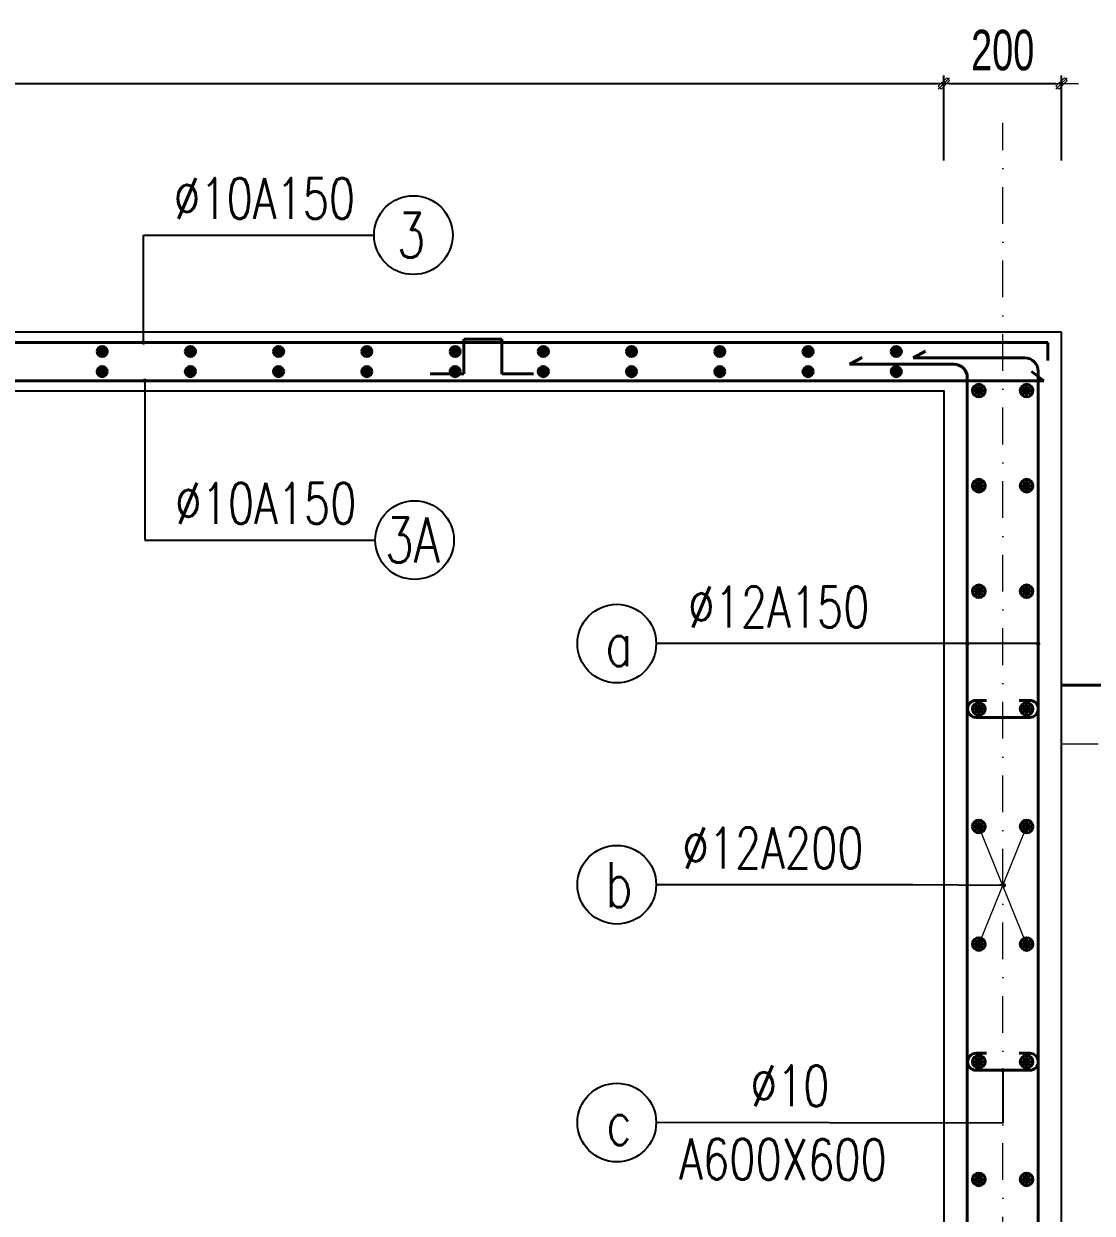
# Model space of a CAD drawing. Extents: x -192823 to 24985, y 78808 to 102574.
# Drawn here: x -50644 to -47011, y 90226 to 94271 of the extents above; entities that cross this region are included whole.
import ezdxf
from ezdxf.enums import TextEntityAlignment as Align

# ---------------------------------------------------------------- set-up
doc = ezdxf.new("R2010")
doc.units = 0
doc.header["$LTSCALE"] = 5
doc.header["$MEASUREMENT"] = 0
doc.header["$PDMODE"] = 3
doc.header["$PDSIZE"] = -5
doc.linetypes.add('DASHDOT', pattern=[1, 0.5, -0.25, 0, -0.25])
doc.linetypes.add('HIDDEN', pattern=[0.375, 0.25, -0.125])
doc.layers.get('DEFPOINTS').update_dxf_attribs({"linetype": 'CONTINUOUS', "lineweight": 9})
for name, color, linetype, lineweight in [('06', 6, 'CONTINUOUS', 40), ('KICHTHUOC', 167, 'CONTINUOUS', 15), ('LC Dim', 8, 'CONTINUOUS', 18), ('LC ISO', 153, 'CONTINUOUS', 13), ('LC MANH DUT', 35, 'HIDDEN', 5), ('LC Net dam2', 6, 'CONTINUOUS', 40), ('LC Net thay', 7, 'CONTINUOUS', 25), ('LC Net truc', 79, 'DASHDOT', 13), ('LC Text2', 7, 'CONTINUOUS', 25), ('Thep', 6, 'CONTINUOUS', 50)]:
    doc.layers.add(name, color=color, linetype=linetype, lineweight=lineweight)
doc.styles.add('HOATBIF', font='hoatbif.shx', dxfattribs={"width": 0.7})
doc.styles.add('LC 3', font='vnsimli.shx', dxfattribs={"width": 0.75})
doc.dimstyles.new('1-100(1-50)', dxfattribs={"dimscale": 59, "dimtxt": 2.5, "dimasz": 0.35, "dimexe": 0.5, "dimexo": 0, "dimgap": 0.8, "dimtad": 1, "dimdec": 0, "dimzin": 0, "dimdsep": 46, "dimtxsty": 'HOATBIF', "dimblk1": 'DOT', "dimblk2": 'DOT', "dimsah": 1, "dimcen": -1, "dimdle": 1, "dimclrd": 256, "dimclre": 256, "dimclrt": 4, "dimadec": 3, "dimazin": 2, "dimtfac": 0.333333, "dimtdec": 0, "dimtix": 1, "dimtmove": 2, "dimatfit": 3, "dimldrblk": 'DOT', "dimfxl": 1, "dimtvp": 0.833333, "dimtolj": 1, "dimtzin": 0, "dimarcsym": 0})

# ---------------------------------------------------------------- blocks, each defined once
blk = doc.blocks.new('*U542')
at = {"layer": 'LC Net dam2', "ltscale": 2}
for p, q in [((-60.5, -59.2), (-60.5, 59.2)), ((-60.5, 59.2), (68.7, 59.2)), ((68.7, 59.2), (68.7, -59.2)), ((-176, -59.2), (-60.5, -59.2)), ((68.7, -59.2), (176, -59.2))]:
    blk.add_line(p, q, dxfattribs=at)
blk = doc.blocks.new('*U543')
at = {"layer": 'LC Net thay', "color": 0, "linetype": 'ByBlock', "lineweight": -2, "transparency": 16777216}
blk.add_blockref('*U542', (12600, 0), dxfattribs=at)
blk = doc.blocks.new('thep1')
at = {"layer": '06'}
for p, q in [((-38369, -70304), (-38249, -70304)), ((-38351, -70262), (-38267, -70346)), ((-38351, -70346), (-38267, -70262)), ((-38309, -70244), (-38309, -70364))]:
    blk.add_line(p, q, dxfattribs=at)
blk.add_circle((-38309, -70304), 60, dxfattribs=at)
blk = doc.blocks.new('DOT')
at = {"layer": 'KICHTHUOC'}
blk.add_line((-3, 0), (3, 0), dxfattribs=at)
at = {"layer": 'KICHTHUOC', "color": 4}
blk.add_line((-1, -1), (1, 1), dxfattribs=at)
blk.add_lwpolyline([(0.5, 1), (-1, -0.5), (-0.5, -1), (1, 0.5)], close=True, dxfattribs=at)
blk = doc.blocks.new('*D547')
at = {"layer": 'DEFPOINTS', "color": 0, "transparency": 16777216}
for p in [(-47515.6, 94067.8), (-55115.6, 93806.3), (-47515.6, 93806.3)]:
    blk.add_point(p, dxfattribs=at)
at = {"layer": 'LC Dim', "lineweight": -2, "transparency": 16777216}
for p, q in [((-55115.6, 93806.3), (-55115.6, 94095.3)), ((-47515.6, 93806.3), (-47515.6, 94095.3)), ((-55096.4, 94067.8), (-47534.9, 94067.8))]:
    blk.add_line(p, q, dxfattribs=at)
at = {"layer": 'LC Dim', "lineweight": -2, "transparency": 16777216, "xscale": 19.25, "yscale": 19.25, "zscale": 19.25, "rotation": 180}
blk.add_blockref('DOT', (-55115.6, 94067.8), dxfattribs=at)
at = {"layer": 'LC Dim', "lineweight": -2, "transparency": 16777216, "xscale": 19.25, "yscale": 19.25, "zscale": 19.25}
blk.add_blockref('DOT', (-47515.6, 94067.8), dxfattribs=at)
at = {"layer": 'LC Dim', "color": 4, "transparency": 16777216, "insert": (-51315.6, 94180.6), "char_height": 137.5, "attachment_point": 5, "style": 'HOATBIF'}
blk.add_mtext('\\A1;3800', dxfattribs=at)
blk = doc.blocks.new('*D548')
at = {"layer": 'DEFPOINTS', "color": 0, "transparency": 16777216}
for p in [(-47115.6, 94067.8), (-47515.6, 93806.3), (-47115.6, 93806.3)]:
    blk.add_point(p, dxfattribs=at)
at = {"layer": 'LC Dim', "lineweight": -2, "transparency": 16777216}
for p, q in [((-47515.6, 93806.3), (-47515.6, 94095.3)), ((-47115.6, 93806.3), (-47115.6, 94095.3)), ((-47496.4, 94067.8), (-47134.9, 94067.8))]:
    blk.add_line(p, q, dxfattribs=at)
at = {"layer": 'LC Dim', "lineweight": -2, "transparency": 16777216, "xscale": 19.25, "yscale": 19.25, "zscale": 19.25, "rotation": 180}
blk.add_blockref('DOT', (-47515.6, 94067.8), dxfattribs=at)
at = {"layer": 'LC Dim', "lineweight": -2, "transparency": 16777216, "xscale": 19.25, "yscale": 19.25, "zscale": 19.25}
blk.add_blockref('DOT', (-47115.6, 94067.8), dxfattribs=at)
at = {"layer": 'LC Dim', "color": 4, "transparency": 16777216, "insert": (-47315.6, 94180.6), "char_height": 137.5, "attachment_point": 5, "style": 'HOATBIF'}
blk.add_mtext('\\A1;200', dxfattribs=at)

msp = doc.modelspace()

# ---------------------------------------------------------------- linework, layer by layer
at = {"layer": 'LC ISO'}
for p, q in [((-47234.5, 91541.1), (-47396.7, 91141.1)), ((-47234.5, 91141.1), (-47396.7, 91541.1))]:
    msp.add_line(p, q, dxfattribs=at)
at = {"layer": 'LC MANH DUT', "ltscale": 100}
msp.add_line((-47115.6, 91822.2), (-44770.1, 91822.2), dxfattribs=at)
at = {"layer": 'LC Net dam2', "ltscale": 2}
for p, q in [((-63469.2, 93187.2), (-47162.1, 93187.2)), ((-47620.3, 93134.8), (-47578.3, 93157.7)), ((-47162.1, 93187.2), (-47162.1, 93125.8)), ((-47836, 93112.9), (-47794, 93135.7)), ((-47481, 93112.9), (-47836, 93112.9)), ((-47240.3, 93134.8), (-47620.3, 93134.8)), ((-47436, 93067.9), (-47436, 88534.6, 0)), ((-47175.3, 93057.2), (-47217.8, 93088.5)), ((-47195.3, 88541.5), (-47195.3, 93089.8)), ((-47175.3, 93057.2), (-63455.9, 93057.2)), ((-47115.6, 92022.2), (-44770.1, 92022.2))]:
    msp.add_line(p, q, dxfattribs=at)
for points in [[(-47259.7, 91969.9), (-47223.7, 91969.9, -1), (-47223.7, 91912.3), (-47406.4, 91912.3, -1), (-47406.4, 91969.9), (-47370.4, 91969.9)], [(-47259.7, 90769.9), (-47223.7, 90769.9, -1), (-47223.7, 90712.3), (-47406.4, 90712.3, -1), (-47406.4, 90769.9), (-47370.4, 90769.9)]]:
    msp.add_lwpolyline(points, format="xyb", dxfattribs=at)
for centre, start in [((-47481, 93067.9, 0), 0.0002), ((-47240.3, 93089.8), 0)]:
    msp.add_arc(centre, 45, start, 90, dxfattribs=at)
at = {"layer": 'LC Net thay'}
for p, q in [((-47115.6, 93222.2), (-51065.6, 93222.2)), ((-47115.6, 89322.2), (-47115.6, 93222.2))]:
    msp.add_line(p, q, dxfattribs=at)
at = {"layer": 'LC Net thay', "elevation": 0}
msp.add_lwpolyline([(-55115.6, 93022.2), (-47515.6, 93022.2), (-47515.6, 89322.2)], dxfattribs=at)
at = {"layer": 'LC Net truc', "ltscale": 50}
msp.add_line((-47315.6, 87338.3), (-47315.6, 93934.2), dxfattribs=at)
at = {"layer": 'LC Text2', "ltscale": 100}
for centre in [(-49319.4, 93552.1), (-49315.1, 92515.1), (-48627.7, 92163, 0), (-48627.7, 91343.2, 0), (-48627.7, 90534.4, 0)]:
    msp.add_circle(centre, 133.8, dxfattribs=at)

# ---------------------------------------------------------------- block references
at = {"layer": 'LC Net thay'}
msp.add_blockref('*U543', (-61686.8, 93139.2), dxfattribs=at)
at = {"layer": 'Thep'}
for p, xscale, yscale, zscale, rotation in [((-70625.1, 82123.3), -0.2879999999888242, 0.2880000000447036, 0.288, 90), ((-70325.1, 82123.3), -0.2879999999888242, 0.2880000000447036, 0.288, 90), ((-70025.1, 82123.3), -0.2879999999888242, 0.2880000000447036, 0.288, 90), ((-69725.1, 82123.3), -0.2879999999888242, 0.2880000000447036, 0.288, 90), ((-69425.1, 82123.3), -0.2879999999888242, 0.2880000000447036, 0.288, 90), ((-69125.1, 82123.3), -0.2879999999888242, 0.2880000000447036, 0.288, 90), ((-68825.1, 82123.3), -0.2879999999888242, 0.2880000000447036, 0.288, 90), ((-68525.1, 82123.3), -0.2879999999888242, 0.2880000000447036, 0.288, 90), ((-68225.1, 82123.3), -0.2879999999888242, 0.2880000000447036, 0.288, 90), ((-67925.1, 82123.3), -0.2879999999888242, 0.2880000000447036, 0.288, 90), ((-70625.1, 104121), 0.2879999999888242, 0.2879999999888242, 0.2879999999888242, 90.00000000000001), ((-70325.1, 104121), 0.2879999999888242, 0.2879999999888242, 0.2879999999888242, 90.00000000000001), ((-70025.1, 104121), 0.2879999999888242, 0.2879999999888242, 0.2879999999888242, 90.00000000000001), ((-69725.1, 104121), 0.2879999999888242, 0.2879999999888242, 0.2879999999888242, 90.00000000000001), ((-69425.1, 104121), 0.2879999999888242, 0.2879999999888242, 0.2879999999888242, 90.00000000000001), ((-69125.1, 104121), 0.2879999999888242, 0.2879999999888242, 0.2879999999888242, 90.00000000000001), ((-68825.1, 104121), 0.2879999999888242, 0.2879999999888242, 0.2879999999888242, 90.00000000000001), ((-68525.1, 104121), 0.2879999999888242, 0.2879999999888242, 0.2879999999888242, 90.00000000000001), ((-68225.1, 104121), 0.2879999999888242, 0.2879999999888242, 0.2879999999888242, 90.00000000000001), ((-67925.1, 104121), 0.2879999999888242, 0.2879999999888242, 0.2879999999888242, 90.00000000000001), ((-22087.3, 106814.9), -0.3599999999860302, 0.3599999999860302, 0.3599999999860302, 270), ((-72544, 106814.9), 0.3599999999860302, 0.3599999999860302, 0.3599999999860302, 90.00000000000001), ((-22087.3, 106491.4), -0.3599999999860302, 0.3599999999860302, 0.3599999999860302, 270), ((-72544, 106491.4), 0.3599999999860302, 0.3599999999860302, 0.3599999999860302, 90.00000000000001), ((-22087.3, 106132.4), -0.3599999999860302, 0.3599999999860302, 0.3599999999860302, 270), ((-72544, 106132.4), 0.3599999999860302, 0.3599999999860302, 0.3599999999860302, 90.00000000000001), ((-22087.3, 105732.4), -0.3599999999860302, 0.3599999999860302, 0.3599999999860302, 270), ((-72544, 105732.4), 0.3599999999860302, 0.3599999999860302, 0.3599999999860302, 90.00000000000001), ((-22087.3, 105332.4), -0.3599999999860302, 0.3599999999860302, 0.3599999999860302, 270), ((-72544, 105332.4), 0.3599999999860302, 0.3599999999860302, 0.3599999999860302, 90.00000000000001), ((-22087.3, 104932.4), -0.3599999999860302, 0.3599999999860302, 0.3599999999860302, 270), ((-72544, 104932.4), 0.3599999999860302, 0.3599999999860302, 0.3599999999860302, 90.00000000000001), ((-22087.3, 104532.4), -0.3599999999860302, 0.3599999999860302, 0.3599999999860302, 270), ((-72544, 104532.4), 0.3599999999860302, 0.3599999999860302, 0.3599999999860302, 90.00000000000001), ((-22087.3, 104132.4), -0.3599999999860302, 0.3599999999860302, 0.3599999999860302, 270), ((-72544, 104132.4), 0.3599999999860302, 0.3599999999860302, 0.3599999999860302, 90.00000000000001)]:
    msp.add_blockref('thep1', p, dxfattribs=dict(at, xscale=xscale, yscale=yscale, zscale=zscale, rotation=rotation))

# ---------------------------------------------------------------- texts
at = {"layer": 'LC Text2', "linetype": 'ByBlock', "style": 'LC 3', "width": 0.75}
for s, p in [('%%C10A150', (-50133.2, 93607.5)), ('%%C10A150', (-50128.9, 92570.6)), ('%%C12A150', (-48384.8, 92218.4, 0)), ('%%C12A200', (-48404.7, 91398.7, 0)), ('%%C10', (-48172.5, 90589.8, 0))]:
    msp.add_text(s, height=138.89, dxfattribs=at).set_placement(p)
at = {"layer": 'LC Text2', "ltscale": 100, "style": 'LC 3', "width": 0.75}
for s, height, p in [('3', 152.8, (-49326.9, 93552.1)), ('3A', 152.78, (-49322.7, 92515.1)), ('a', 152.8, (-48620.1, 92163, 0)), ('b', 152.8, (-48620.1, 91343.2, 0)), ('c', 152.8, (-48620.1, 90534.4, 0))]:
    msp.add_text(s, height=height, dxfattribs=at).set_placement(p, align=Align.MIDDLE_CENTER)
at = {"layer": 'LC Text2', "linetype": 'ByBlock', "style": 'LC 3', "width": 0.75}
msp.add_text('A600X600', height=138.89, rotation=359.8103, dxfattribs=at).set_placement((-48415.1, 90341, 0))

# ---------------------------------------------------------------- dimensions: what is measured, and where the dimension line sits
at = {"layer": 'LC Dim'}
for base, p1, p2, picture, middle in [((-47515.6, 94067.8), (-55115.6, 93806.3), (-47515.6, 93806.3), '*D547', (-51315.6, 94180.6)), ((-47115.6, 94067.8), (-47515.6, 93806.3), (-47115.6, 93806.3), '*D548', (-47315.6, 94180.6))]:
    dim = msp.add_linear_dim(base=base, p1=p1, p2=p2, dimstyle='1-100(1-50)', override={"dimscale": 55, "dimlfac": 0.5}, dxfattribs=at)
    dim.commit()
    dim.dimension.update_dxf_attribs({"geometry": picture, "text_midpoint": middle})

# ---------------------------------------------------------------- leaders
at = {"layer": 'LC ISO'}
for points in [[(-50236.9, 93187.2), (-50236.9, 93552.1), (-49453.1, 93552.1)], [(-50232.7, 93057.2), (-50232.7, 92515.1), (-49448.9, 92515.1)], [(-47195.3, 92163, 0), (-47621.7, 92163, 0), (-48493.9, 92163, 0)], [(-47436, 92163, 0), (-48493.9, 92163, 0)], [(-47311.6, 91341.1, 0), (-47621.7, 91343.2, 0), (-48493.9, 91343.2, 0)], [(-47315.6, 90712.1, 0), (-47315.6, 90532.7, 0), (-48493.9, 90534.4, 0)]]:
    msp.add_leader(points, dimstyle='1-100(1-50)', override={"dimasz": 0.25, "dimtad": 0}, dxfattribs=at)

doc.saveas('drawing.dxf')
